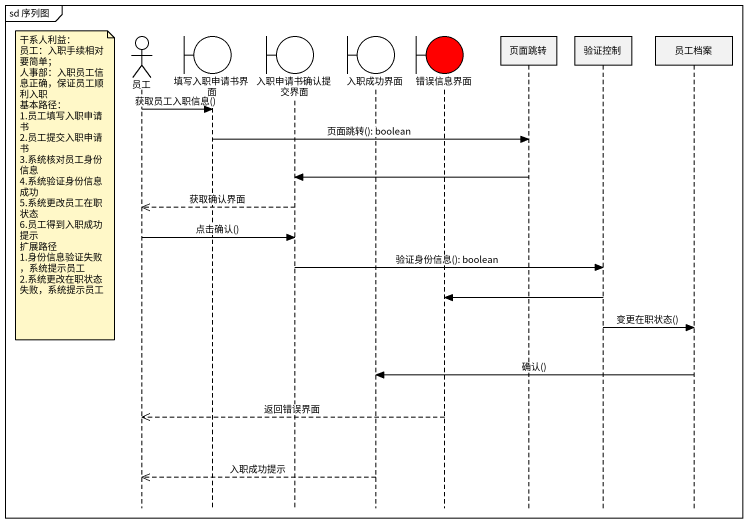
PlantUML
@startuml
mainframe sd 序列图
hide footbox
actor 员工
boundary 填写入职申请书界面
boundary 入职申请书确认提交界面
boundary 入职成功界面
boundary 错误信息界面 #FF0000
participant 页面跳转
participant 验证控制
participant 员工档案

员工 -> 填写入职申请书界面 : 获取员工入职信息()
填写入职申请书界面 -> 页面跳转 : 页面跳转(): boolean
页面跳转 -> 入职申请书确认提交界面
note left of 员工
  干系人利益：
  员工：入职手续相对要简单；
  人事部：入职员工信息正确，保证员工顺利入职
  基本路径：
  1.员工填写入职申请书
  2.员工提交入职申请书
  3.系统核对员工身份信息
  4.系统验证身份信息成功
  5.系统更改员工在职状态
  6.员工得到入职成功提示
  扩展路径
  1.身份信息验证失败，系统提示员工
  2.系统更改在职状态失败，系统提示员工
end note
入职申请书确认提交界面 -->> 员工 : 获取确认界面
员工 -> 入职申请书确认提交界面 : 点击确认()
入职申请书确认提交界面 -> 验证控制 : 验证身份信息(): boolean
验证控制 -> 错误信息界面
验证控制 -> 员工档案 : 变更在职状态()
员工档案 -> 入职成功界面 : 确认()
错误信息界面 -->> 员工 : 返回错误界面
入职成功界面 -->> 员工 : 入职成功提示
@enduml
